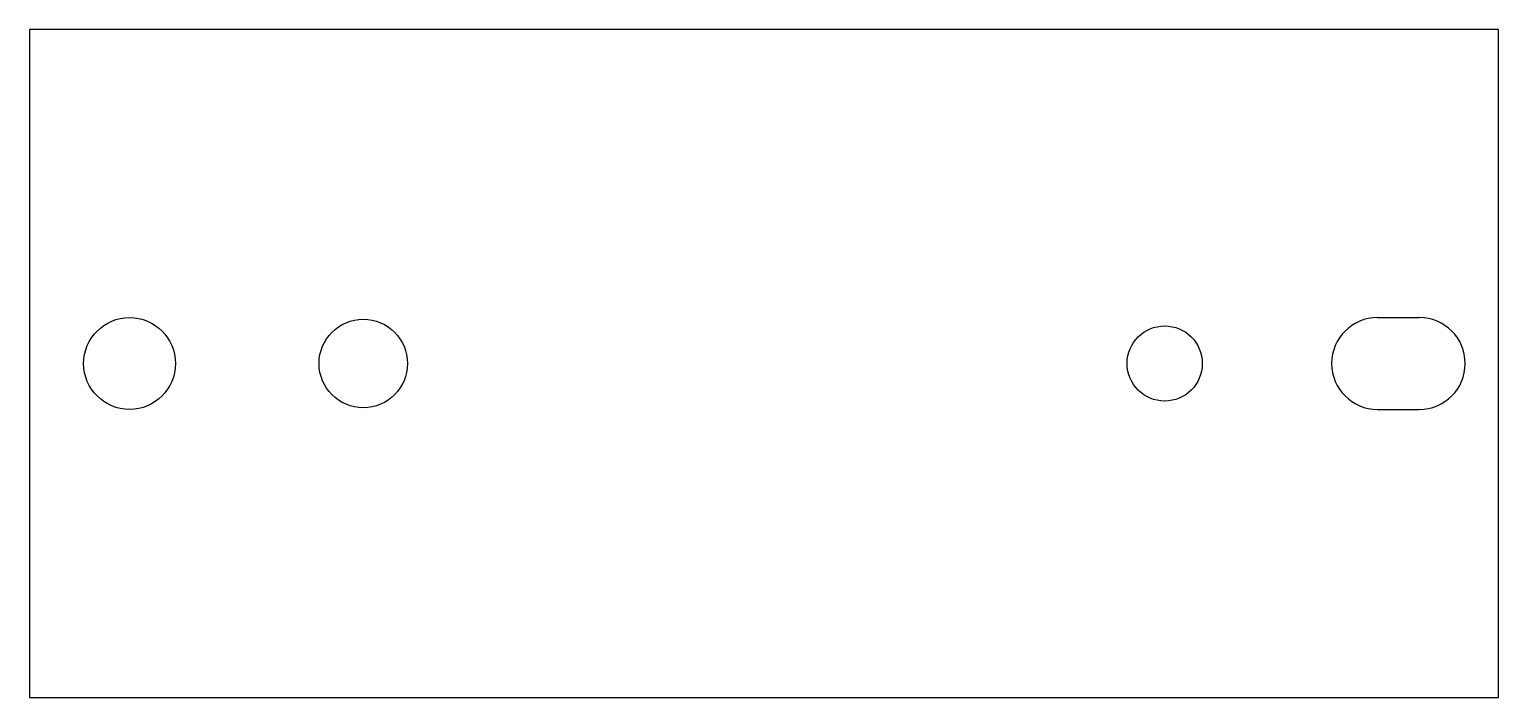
# Model space of a CAD drawing. Header units: millimetres. Extents: x 0 to 88, y 0 to 40.
import ezdxf

# ---------------------------------------------------------------- set-up
doc = ezdxf.new("R2010")
doc.units = ezdxf.units.MM
doc.layers.add('CUT', color=7, linetype='Continuous')

msp = doc.modelspace()

# ---------------------------------------------------------------- linework, layer by layer
at = {"layer": 'CUT'}
for p, q in [((80.75, 22.75), (83.25, 22.75)), ((80.75, 17.25), (83.25, 17.25))]:
    msp.add_line(p, q, dxfattribs=at)
msp.add_lwpolyline([(0, 0), (88, 0), (88, 40), (0, 40)], close=True, dxfattribs=at)
for centre, radius in [((6, 20), 2.75), ((20, 20), 2.65), ((68, 20), 2.25)]:
    msp.add_circle(centre, radius, dxfattribs=at)
for centre, start, end in [((80.75, 20), 90, 270), ((83.25, 20), 270, 90)]:
    msp.add_arc(centre, 2.75, start, end, dxfattribs=at)

doc.saveas('drawing.dxf')
